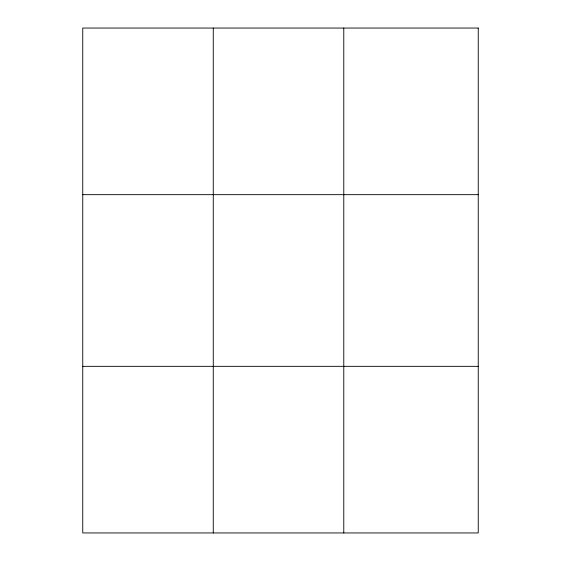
<?xml version="1.0" encoding="UTF-8"?>
<svg xmlns="http://www.w3.org/2000/svg" width="561" height="561" viewBox="0 0 561 561"><rect width="100%" height="100%" fill="white"/><g stroke="black" fill="none" stroke-linecap="round" stroke-linejoin="round"><path stroke-width="0.84" d="M82.755 194.667L478.245 194.667M82.755 366.333L478.245 366.333M343.781 28.05L343.781 532.95M213.271 28.05L213.271 532.95M478.245 28.05L82.755 28.05L82.755 532.95L478.245 532.95L478.245 28.05"/></g></svg>
